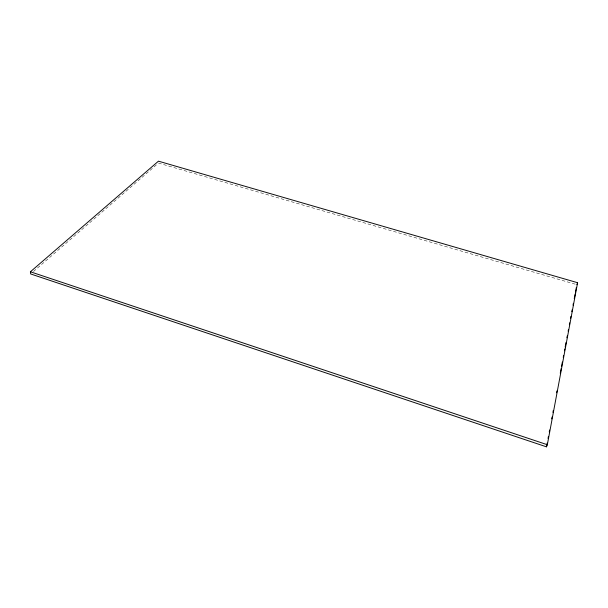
<?xml version="1.0" encoding="UTF-8"?>
<svg xmlns="http://www.w3.org/2000/svg" width="608" height="608" viewBox="0 0 608 608"><rect width="100%" height="100%" fill="white"/><g stroke="black" fill="none" stroke-linecap="round" stroke-linejoin="round"><path stroke-width="0.46" stroke-dasharray="3.04 2.28" d="M33.524 271.472L157.046 164.32M158.475 163.081L575.966 284.392"/><path stroke-width="0.91" d="M546.463 446.834L547.322 444.722L577.6 282.72L158.46 161.166L30.4 271.784L30.666 273.95L546.463 446.834L547.162 443.103M548.036 438.444L548.386 436.582M549.26 431.923L549.609 430.054M551.707 418.874L552.056 417.012M552.93 412.346L553.28 410.484M556.601 392.776L556.951 390.914M560.272 373.206L561.146 368.539M561.496 366.677L562.37 362.018M563.244 357.36L563.593 355.49M564.467 350.831L564.817 348.969M565.166 347.107L566.04 342.441M566.914 337.782L567.264 335.92M568.138 331.261L568.488 329.399M569.362 324.733L569.711 322.871M570.585 318.212L570.935 316.35M571.809 311.684L572.158 309.822M573.032 305.163L573.382 303.301M574.256 298.634L575.13 293.976M575.48 292.114L576.354 287.455M576.878 284.658L577.6 282.72M30.4 271.784L547.322 444.722"/></g></svg>
